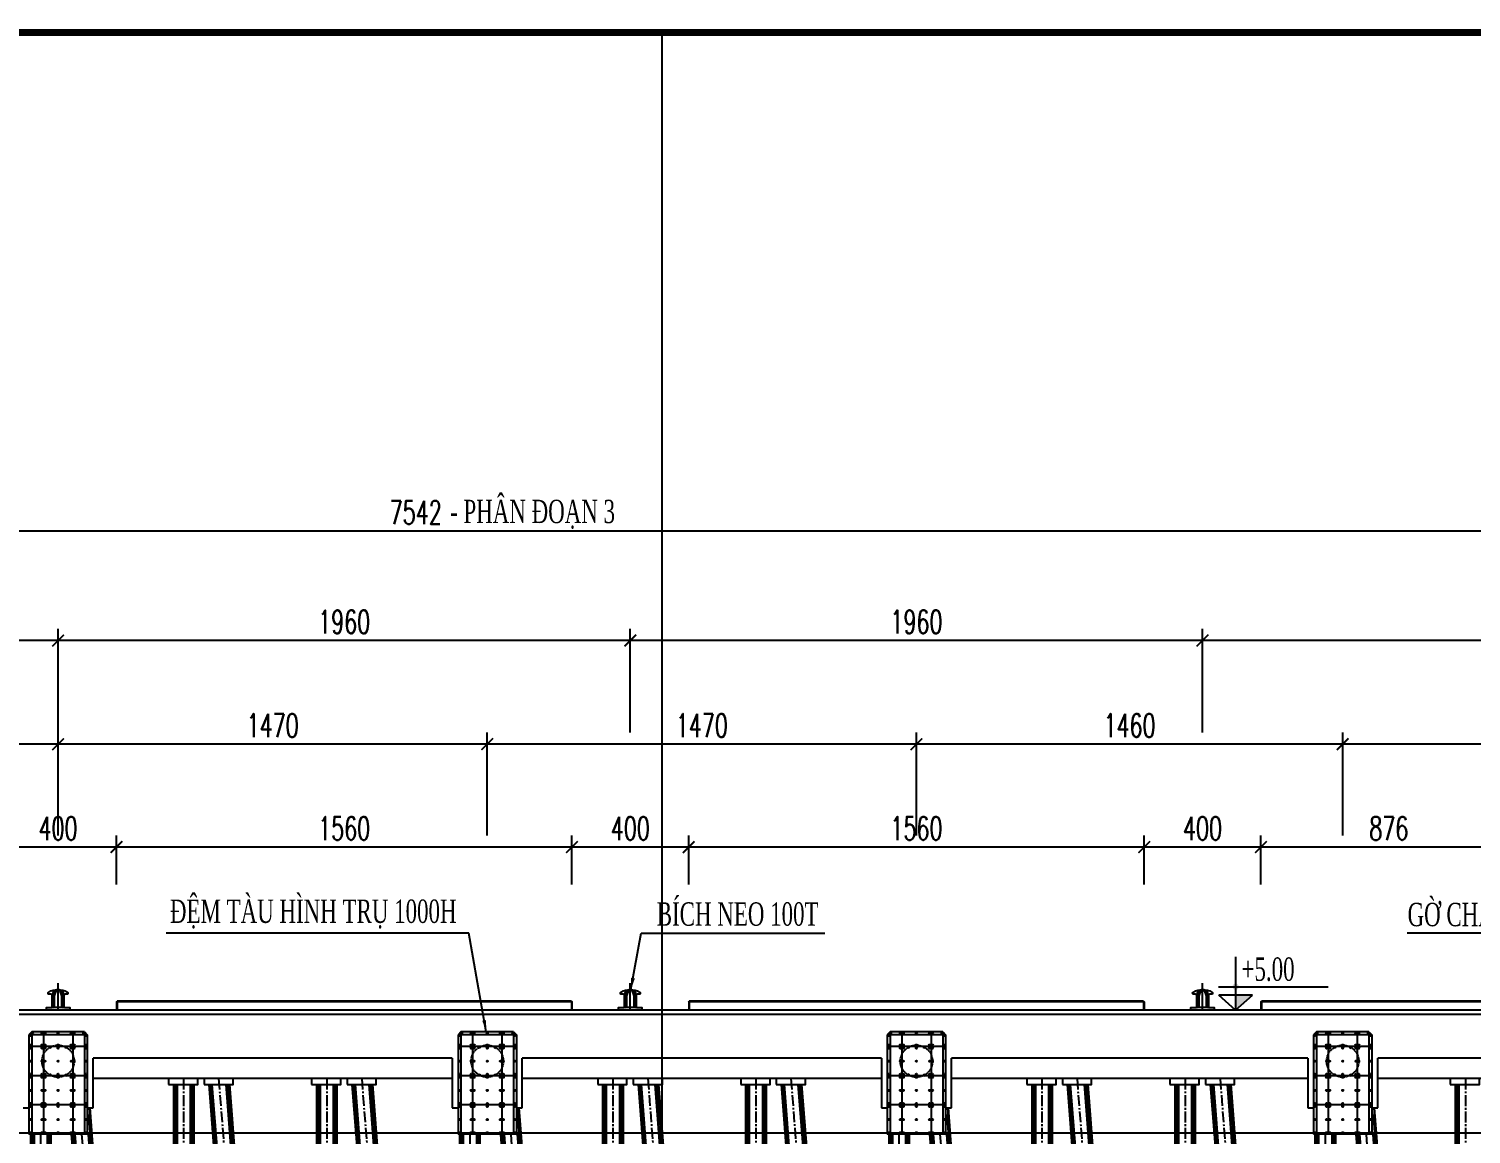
# Model space of a CAD drawing. Extents: x -57534 to 10615, y -13723 to 96319.
# Drawn here: x -30014 to -25074, y 40672 to 44457 of the extents above; entities that cross this region are included whole.
import ezdxf
from ezdxf.enums import TextEntityAlignment as Align

# ---------------------------------------------------------------- set-up
doc = ezdxf.new("R2010")
doc.units = 0
doc.header["$LTSCALE"] = 5
doc.header["$MEASUREMENT"] = 0
for name, pattern in [('CENTER', [2, 1.25, -0.25, 0.25, -0.25]), ('CENTER2', [1.125, 0.75, -0.125, 0.125, -0.125]), ('HIDDEN', [0.375, 0.25, -0.125])]:
    doc.linetypes.add(name, pattern=pattern)
doc.layers.get('0').update_dxf_attribs({"linetype": 'CONTINUOUS'})
doc.layers.get('DEFPOINTS').update_dxf_attribs({"linetype": 'CONTINUOUS'})
for name, color, linetype in [('1', 1, 'CONTINUOUS'), ('BELT', 6, 'CONTINUOUS'), ('BORDER', 2, 'CONTINUOUS'), ('CENTER', 9, 'CENTER2'), ('COBAN', 2, 'CONTINUOUS'), ('DIMENSION', 4, 'CONTINUOUS'), ('GCS', 5, 'CONTINUOUS'), ('HAOCN', 11, 'CONTINUOUS'), ('HATCH', 7, 'CONTINUOUS'), ('HIDDEN', 4, 'HIDDEN'), ('Kich thuoc', 4, 'CONTINUOUS'), ('Net tim', 6, 'CONTINUOUS'), ('PAD', 6, 'CONTINUOUS'), ('PART', 3, 'CONTINUOUS'), ('TEXT', 3, 'CONTINUOUS'), ('TIM', 8, 'CENTER')]:
    doc.layers.add(name, color=color, linetype=linetype)
doc.styles.add('DIM', font='romans.shx', dxfattribs={"width": 0.65})
doc.styles.add('THUONG', font='vntimeh.shx', dxfattribs={"width": 0.65})
doc.dimstyles.new('400.Ph', dxfattribs={"dimscale": 400, "dimtxt": 0.2, "dimasz": 0.1, "dimexe": 0.1, "dimexo": 0.1, "dimgap": 0.06, "dimtad": 1, "dimdec": 0, "dimzin": 0, "dimdsep": 46, "dimtxsty": 'DIM', "dimblk": 'ARCHTICK', "dimcen": 0.15, "dimdle": 0.1, "dimclrd": 256, "dimclre": 7, "dimclrt": 6, "dimadec": 0, "dimazin": 0, "dimtfac": 1, "dimtdec": 0, "dimtix": 1, "dimtmove": 0, "dimatfit": 3, "dimfxl": 1, "dimtolj": 1, "dimtzin": 0, "dimarcsym": 0})

# ---------------------------------------------------------------- blocks, each defined once
blk = doc.blocks.new('Coc Xien')
at = {"layer": 'BORDER'}
for p, q in [((-9.3, -3.4), (-118.1, -1398.4)), ((60.9, -3.4), (-47.9, -1398.4))]:
    blk.add_line(p, q, dxfattribs=at)
at = {"layer": 'CENTER', "ltscale": 10}
blk.add_line((27.4, 16.6), (-276.4, -3876.7), dxfattribs=at)
at = {"layer": 'DIMENSION', "ltscale": 5}
blk.add_lwpolyline([(77.4, -3.4), (-22.6, -3.4), (-22.6, 16.6), (77.4, 16.6)], close=True, dxfattribs=at)
at = {"layer": 'HATCH'}
for p, q in [((-7.3, -3.4), (-116.2, -1398.4)), ((-3.3, -3.4), (-112.1, -1398.4)), ((3.3, -3.4), (-105.6, -1398.4)), ((50.3, -3.4), (-58.5, -1398.4)), ((56.9, -3.4), (-52, -1398.4)), ((60.9, -3.4), (-47.9, -1398.4))]:
    blk.add_line(p, q, dxfattribs=at)
at = {"layer": 'HIDDEN', "ltscale": 10}
for p, q in [((-118.1, -1398.4), (-310.6, -3864)), ((-109.1, -1398.4), (-301.6, -3864.7)), ((-57, -1398.4), (-249.8, -3868.8)), ((-47.9, -1398.4), (-240.8, -3869.5)), ((-310.6, -3864), (-240.8, -3869.5)), ((-276.4, -3876.7), (-240.8, -3869.5))]:
    blk.add_line(p, q, dxfattribs=at)
at = {"layer": 'HIDDEN'}
for q in [(-240.8, -3869.5), (-276.4, -3876.7)]:
    blk.add_line((-310.6, -3864), q, dxfattribs=at)
blk = doc.blocks.new('A$C18BE6784')
at = {"layer": 'BORDER'}
for p, q in [((-10, 3990), (-10, 2595)), ((60, 3990), (60, 2595))]:
    blk.add_line(p, q, dxfattribs=at)
at = {"layer": 'CENTER', "ltscale": 10}
blk.add_line((25, 4010), (25, 10), dxfattribs=at)
at = {"layer": 'DIMENSION', "ltscale": 5}
blk.add_lwpolyline([(-26.6, 3990), (73.4, 3990), (73.4, 4010), (-26.6, 4010)], close=True, dxfattribs=at)
at = {"layer": 'HATCH'}
for p, q in [((-8, 3990), (-8, 2595)), ((-4, 3990), (-4, 2595)), ((2.5, 3990), (2.5, 2595)), ((47.5, 3990), (47.5, 2595)), ((54, 3990), (54, 2595)), ((58, 3990), (58, 2595))]:
    blk.add_line(p, q, dxfattribs=at)
at = {"layer": 'HIDDEN', "ltscale": 10}
for p, q in [((-10, 2595), (-10, 10)), ((-1, 2595), (-1, 10)), ((51, 2595), (51, 10)), ((60, 2595), (60, 10)), ((-10, 10), (60, 10)), ((-10, 10), (25, 0)), ((25, 0), (60, 10))]:
    blk.add_line(p, q, dxfattribs=at)
at = {"layer": 'HIDDEN'}
blk.add_line((-10, 10), (60, 10), dxfattribs=at)
blk = doc.blocks.new('D7002')
at = {"layer": 'BORDER'}
for p, q in [((-35, -190), (-35, -1415)), ((35, -190), (35, -1415))]:
    blk.add_line(p, q, dxfattribs=at)
at = {"layer": 'CENTER', "ltscale": 10}
blk.add_line((0, -190), (0, -4000), dxfattribs=at)
at = {"layer": 'HATCH'}
for p, q in [((-33, -190), (-33, -1415)), ((-29, -190), (-29, -1415)), ((-22.5, -190), (-22.5, -1415)), ((22.5, -190), (22.5, -1415)), ((29, -190), (29, -1415)), ((33, -190), (33, -1415))]:
    blk.add_line(p, q, dxfattribs=at)
at = {"layer": 'HIDDEN', "ltscale": 10}
for p, q in [((-35, -1415), (-35, -4000)), ((-26, -1415), (-26, -4000)), ((26, -1415), (26, -4000)), ((35, -1415), (35, -4000)), ((-35, -4000), (35, -4000)), ((-35, -4000), (0, -4010)), ((0, -4010), (35, -4000))]:
    blk.add_line(p, q, dxfattribs=at)
at = {"layer": 'HIDDEN'}
blk.add_line((-35, -4000), (35, -4000), dxfattribs=at)
blk = doc.blocks.new('D7003')
at = {"layer": 'BORDER'}
for p, q in [((48.2, -100), (150.8, -1415)), ((-15, -190), (80.6, -1415))]:
    blk.add_line(p, q, dxfattribs=at)
at = {"layer": 'CENTER', "ltscale": 10}
blk.add_line((20.1, -190), (308.3, -3882.8), dxfattribs=at)
at = {"layer": 'HATCH'}
for p, q in [((44, -123.2), (144.8, -1415)), ((46.2, -100), (148.9, -1415)), ((-13, -190), (82.6, -1415)), ((-9, -190), (86.6, -1415)), ((-2.4, -190), (93.2, -1415)), ((42.6, -190), (138.2, -1415))]:
    blk.add_line(p, q, dxfattribs=at)
at = {"layer": 'HIDDEN', "ltscale": 10}
for p, q in [((80.6, -1415), (273.4, -3885.5)), ((89.6, -1415), (282.4, -3884.8)), ((141.8, -1415), (334.2, -3880.8)), ((150.8, -1415), (343.2, -3880.1)), ((343.2, -3880.1), (273.4, -3885.5)), ((309.1, -3892.8), (273.4, -3885.5))]:
    blk.add_line(p, q, dxfattribs=at)
at = {"layer": 'HIDDEN'}
for q in [(273.4, -3885.5), (309.1, -3892.8)]:
    blk.add_line((343.2, -3880.1), q, dxfattribs=at)
at = {"layer": 'TEXT', "style": 'THUONG', "width": 0.65}
blk.add_text('6:1', height=80, rotation=273.8902, dxfattribs=at).set_placement((149.2, -694.2), align=Align.MIDDLE)
blk = doc.blocks.new('Md pd3')
at = {"layer": '1', "color": 4, "ltscale": 5}
blk.add_lwpolyline([(3732.2, 33.5), (3832.2, 33.5), (3832.2, 53.5), (3732.2, 53.5)], close=True, dxfattribs=at)
at = {"layer": 'BORDER'}
blk.add_line((3748.8, 33.5), (3748.8, -1411.5), dxfattribs=at)
at = {"layer": 'CENTER', "ltscale": 10}
blk.add_line((3783.8, 53.5), (3783.8, -3946.5), dxfattribs=at)
at = {"layer": 'COBAN'}
for p, q in [((3959.7, 288.5), (-3582.3, 288.5)), ((3959.7, 273.5), (-3582.3, 273.5)), ((313.8, 123.5), (-916.3, 123.5)), ((-916.3, -46.5), (-916.3, 123.5)), ((313.8, 123.5), (313.8, -46.5)), ((1783.7, 123.5), (553.8, 123.5)), ((553.8, -46.5), (553.8, 123.5)), ((1783.7, 123.5), (1783.7, -46.5)), ((3243.8, 123.5), (2023.7, 123.5)), ((2023.7, -46.5), (2023.7, 123.5)), ((3243.8, 123.5), (3243.8, -46.5)), ((3959.7, 123.5), (3483.8, 123.5)), ((3483.8, -46.5), (3483.8, 123.5)), ((313.8, 53.5), (-916.3, 53.5)), ((1783.7, 53.5), (553.8, 53.5)), ((3243.8, 53.5), (2023.7, 53.5)), ((3959.7, 53.5), (3483.8, 53.5)), ((-1156.3, -46.5), (-1136.3, -46.5)), ((-936.3, -46.5), (-916.3, -46.5)), ((313.8, -46.5), (333.8, -46.5)), ((533.8, -46.5), (553.8, -46.5)), ((1783.7, -46.5), (1803.7, -46.5)), ((2003.7, -46.5), (2023.7, -46.5)), ((3243.8, -46.5), (3263.8, -46.5)), ((3463.8, -46.5), (3483.8, -46.5))]:
    blk.add_line(p, q, dxfattribs=at)
at = {"layer": 'GCS', "ltscale": 5}
for p, q in [((-836.2, 316.5), (-834.2, 318.5)), ((-836.2, 316.5), (-836.2, 288.5)), ((721.8, 318.5), (-834.2, 318.5)), ((721.8, 318.5), (723.8, 316.5)), ((723.8, 316.5), (723.8, 288.5)), ((1123.8, 316.5), (1125.8, 318.5)), ((1123.8, 316.5), (1123.8, 288.5)), ((2681.8, 318.5), (1125.8, 318.5)), ((2681.8, 318.5), (2683.8, 316.5)), ((2683.8, 316.5), (2683.8, 288.5))]:
    blk.add_line(p, q, dxfattribs=at)
at = {"layer": 'GCS'}
for p, q in [((3083.8, 316.5), (3085.8, 318.5)), ((3083.8, 316.5), (3083.8, 288.5)), ((3959.7, 318.5), (3085.8, 318.5))]:
    blk.add_line(p, q, dxfattribs=at)
at = {"layer": 'HAOCN', "ltscale": 5}
for p, q in [((721.8, 316.5), (-834.2, 316.5)), ((-834.2, 316.5), (-834.2, 288.5)), ((721.8, 316.5), (721.8, 288.5)), ((2681.8, 316.5), (1125.8, 316.5)), ((1125.8, 316.5), (1125.8, 288.5)), ((2681.8, 316.5), (2681.8, 288.5)), ((3959.7, 316.5), (3085.8, 316.5)), ((3085.8, 316.5), (3085.8, 288.5))]:
    blk.add_line(p, q, dxfattribs=at)
at = {"layer": 'HATCH'}
for p, q in [((3750.7, 33.5), (3750.7, -1411.5)), ((3754.8, 33.5), (3754.8, -1411.5)), ((3761.3, 33.5), (3761.3, -1411.5))]:
    blk.add_line(p, q, dxfattribs=at)
at = {"layer": 'COBAN'}
for name, p in [('D7003', (-976.2, 53.5)), ('D7003', (493.8, 53.5)), ('D7003', (1963.8, 53.5)), ('D7003', (3423.8, 53.5)), ('D7002', (-1096.2, 53.5)), ('D7002', (373.8, 53.5)), ('D7002', (1843.8, 53.5)), ('D7002', (3303.8, 53.5))]:
    blk.add_blockref(name, p, dxfattribs=at)
at = {"layer": 'HIDDEN', "xscale": -1}
for p in [(-1438.9, 36.9), (-458.9, 36.9), (31.1, 36.9), (1011.1, 36.9), (1501.1, 36.9), (2481.1, 36.9), (2971.1, 36.9)]:
    blk.add_blockref('Coc Xien', p, dxfattribs=at)
at = {"layer": 'HIDDEN'}
for p in [(-631.2, -3956.5), (-141.2, -3956.5), (838.8, -3956.5), (1328.8, -3956.5), (2308.8, -3956.5), (2798.8, -3956.5)]:
    blk.add_blockref('A$C18BE6784', p, dxfattribs=at)
blk = doc.blocks.new('A$C69525F90')
at = {"layer": 'HATCH', "color": 7}
for p, q in [((23, 12), (23, 50)), ((28, 12), (28, 50)), ((52, 50), (52, 12)), ((57, 50), (57, 12))]:
    blk.add_line(p, q, dxfattribs=at)
for centre, radius, start, end in [((45, 48.6), 22, 103.0137, 176.2572), ((52.9, 48.7), 24.9, 121.1303, 176.9421), ((35, 48.6), 22, 3.7428, 76.9863), ((27.1, 48.7), 24.9, 3.0579, 58.8697), ((18, 14.4), 5.53, 284.0666, 334.6846), ((21.8, 16.7), 7.74, 277.0881, 322.7962), ((58.2, 16.7), 7.74, 217.2038, 262.9119), ((62, 14.4), 5.53, 205.3154, 255.9334)]:
    blk.add_arc(centre, radius, start, end, dxfattribs=at)
at = {"layer": 'Net tim'}
blk.add_line((63, 9), (17, 9), dxfattribs=at)
blk.add_lwpolyline([(60, 50), (60, 12, 0.414214), (63, 9), (80, 9), (80, 0), (0, 0), (0, 9), (17, 9, 0.414214), (20, 12), (20, 50, 0.414214), (16, 54), (9.9, 54, -0.769128), (7.9, 61.5, -0.265523), (72.1, 61.5, -0.769128), (70.1, 54), (64, 54, 0.414214), (60, 50, 0.414214), (40, 70), (40, 70, 0.414214), (20, 50)], format="xyb", dxfattribs=at)
at = {"layer": 'TIM', "ltscale": 20}
blk.add_line((40, 0), (40, 92), dxfattribs=at)
blk = doc.blocks.new('_ArchTick')
at = {"color": 0, "linetype": 'ByBlock', "const_width": 0.15}
blk.add_lwpolyline([(-0.5, -0.5), (0.5, 0.5)], dxfattribs=at)
blk = doc.blocks.new('*D41')
at = {"layer": 'DEFPOINTS', "color": 0, "ltscale": 5}
for p in [(-25794.1, 41655.1), (-25794.1, 41487.4), (-24918.1, 41487.4)]:
    blk.add_point(p, dxfattribs=at)
at = {"layer": 'DIMENSION', "color": 7, "lineweight": -2, "ltscale": 5}
for p, q in [((-25794.1, 41527.4), (-25794.1, 41695.1)), ((-24918.1, 41527.4), (-24918.1, 41695.1))]:
    blk.add_line(p, q, dxfattribs=at)
at = {"layer": 'DIMENSION', "lineweight": -2, "ltscale": 5}
blk.add_line((-24878.1, 41655.1), (-25834.1, 41655.1), dxfattribs=at)
at = {"layer": 'DIMENSION', "lineweight": -2, "ltscale": 5, "xscale": 40, "yscale": 40, "zscale": 40, "rotation": 180}
blk.add_blockref('_ArchTick', (-25794.1, 41655.1), dxfattribs=at)
at = {"layer": 'DIMENSION', "lineweight": -2, "ltscale": 5, "xscale": 40, "yscale": 40, "zscale": 40}
blk.add_blockref('_ArchTick', (-24918.1, 41655.1), dxfattribs=at)
at = {"layer": 'DIMENSION', "color": 6, "ltscale": 5, "insert": (-25356.1, 41719.1), "char_height": 80, "attachment_point": 5, "style": 'DIM'}
blk.add_mtext('\\A1;876', dxfattribs=at)
blk = doc.blocks.new('*D42')
at = {"layer": 'DEFPOINTS', "color": 0, "ltscale": 5}
for p in [(-26194.1, 41655.1), (-26194.1, 41487.4), (-25794.1, 41487.4)]:
    blk.add_point(p, dxfattribs=at)
at = {"layer": 'DIMENSION', "color": 7, "lineweight": -2, "ltscale": 5}
for p, q in [((-26194.1, 41527.4), (-26194.1, 41695.1)), ((-25794.1, 41527.4), (-25794.1, 41695.1))]:
    blk.add_line(p, q, dxfattribs=at)
at = {"layer": 'DIMENSION', "lineweight": -2, "ltscale": 5}
blk.add_line((-25754.1, 41655.1), (-26234.1, 41655.1), dxfattribs=at)
at = {"layer": 'DIMENSION', "lineweight": -2, "ltscale": 5, "xscale": 40, "yscale": 40, "zscale": 40, "rotation": 180}
blk.add_blockref('_ArchTick', (-26194.1, 41655.1), dxfattribs=at)
at = {"layer": 'DIMENSION', "lineweight": -2, "ltscale": 5, "xscale": 40, "yscale": 40, "zscale": 40}
blk.add_blockref('_ArchTick', (-25794.1, 41655.1), dxfattribs=at)
at = {"layer": 'DIMENSION', "color": 6, "ltscale": 5, "insert": (-25994.1, 41719.1), "char_height": 80, "attachment_point": 5, "style": 'DIM'}
blk.add_mtext('\\A1;400', dxfattribs=at)
blk = doc.blocks.new('*D43')
at = {"layer": 'DEFPOINTS', "color": 0, "ltscale": 5}
for p in [(-27754.1, 41655.1), (-27754.1, 41487.4), (-26194.1, 41487.4)]:
    blk.add_point(p, dxfattribs=at)
at = {"layer": 'DIMENSION', "color": 7, "lineweight": -2, "ltscale": 5}
for p, q in [((-27754.1, 41527.4), (-27754.1, 41695.1)), ((-26194.1, 41527.4), (-26194.1, 41695.1))]:
    blk.add_line(p, q, dxfattribs=at)
at = {"layer": 'DIMENSION', "lineweight": -2, "ltscale": 5}
blk.add_line((-26154.1, 41655.1), (-27794.1, 41655.1), dxfattribs=at)
at = {"layer": 'DIMENSION', "lineweight": -2, "ltscale": 5, "xscale": 40, "yscale": 40, "zscale": 40, "rotation": 180}
blk.add_blockref('_ArchTick', (-27754.1, 41655.1), dxfattribs=at)
at = {"layer": 'DIMENSION', "lineweight": -2, "ltscale": 5, "xscale": 40, "yscale": 40, "zscale": 40}
blk.add_blockref('_ArchTick', (-26194.1, 41655.1), dxfattribs=at)
at = {"layer": 'DIMENSION', "color": 6, "ltscale": 5, "insert": (-26974.1, 41719.1), "char_height": 80, "attachment_point": 5, "style": 'DIM'}
blk.add_mtext('\\A1;1560', dxfattribs=at)
blk = doc.blocks.new('*D44')
at = {"layer": 'DEFPOINTS', "color": 0, "ltscale": 5}
for p in [(-28154.1, 41655.1), (-28154.1, 41487.4), (-27754.1, 41487.4)]:
    blk.add_point(p, dxfattribs=at)
at = {"layer": 'DIMENSION', "color": 7, "lineweight": -2, "ltscale": 5}
for p, q in [((-28154.1, 41527.4), (-28154.1, 41695.1)), ((-27754.1, 41527.4), (-27754.1, 41695.1))]:
    blk.add_line(p, q, dxfattribs=at)
at = {"layer": 'DIMENSION', "lineweight": -2, "ltscale": 5}
blk.add_line((-27714.1, 41655.1), (-28194.1, 41655.1), dxfattribs=at)
at = {"layer": 'DIMENSION', "lineweight": -2, "ltscale": 5, "xscale": 40, "yscale": 40, "zscale": 40, "rotation": 180}
blk.add_blockref('_ArchTick', (-28154.1, 41655.1), dxfattribs=at)
at = {"layer": 'DIMENSION', "lineweight": -2, "ltscale": 5, "xscale": 40, "yscale": 40, "zscale": 40}
blk.add_blockref('_ArchTick', (-27754.1, 41655.1), dxfattribs=at)
at = {"layer": 'DIMENSION', "color": 6, "ltscale": 5, "insert": (-27954.1, 41719.1), "char_height": 80, "attachment_point": 5, "style": 'DIM'}
blk.add_mtext('\\A1;400', dxfattribs=at)
blk = doc.blocks.new('*D45')
at = {"layer": 'DEFPOINTS', "color": 0, "ltscale": 5}
for p in [(-29714.1, 41655.1), (-29714.1, 41487.4), (-28154.1, 41487.4)]:
    blk.add_point(p, dxfattribs=at)
at = {"layer": 'DIMENSION', "color": 7, "lineweight": -2, "ltscale": 5}
for p, q in [((-29714.1, 41527.4), (-29714.1, 41695.1)), ((-28154.1, 41527.4), (-28154.1, 41695.1))]:
    blk.add_line(p, q, dxfattribs=at)
at = {"layer": 'DIMENSION', "lineweight": -2, "ltscale": 5}
blk.add_line((-28114.1, 41655.1), (-29754.1, 41655.1), dxfattribs=at)
at = {"layer": 'DIMENSION', "lineweight": -2, "ltscale": 5, "xscale": 40, "yscale": 40, "zscale": 40, "rotation": 180}
blk.add_blockref('_ArchTick', (-29714.1, 41655.1), dxfattribs=at)
at = {"layer": 'DIMENSION', "lineweight": -2, "ltscale": 5, "xscale": 40, "yscale": 40, "zscale": 40}
blk.add_blockref('_ArchTick', (-28154.1, 41655.1), dxfattribs=at)
at = {"layer": 'DIMENSION', "color": 6, "ltscale": 5, "insert": (-28934.1, 41719.1), "char_height": 80, "attachment_point": 5, "style": 'DIM'}
blk.add_mtext('\\A1;1560', dxfattribs=at)
blk = doc.blocks.new('*D46')
at = {"layer": 'DEFPOINTS', "color": 0, "ltscale": 5}
for p in [(-30114.1, 41655.1), (-30114.1, 41487.4), (-29714.1, 41487.4)]:
    blk.add_point(p, dxfattribs=at)
at = {"layer": 'DIMENSION', "color": 7, "lineweight": -2, "ltscale": 5}
for p, q in [((-30114.1, 41527.4), (-30114.1, 41695.1)), ((-29714.1, 41527.4), (-29714.1, 41695.1))]:
    blk.add_line(p, q, dxfattribs=at)
at = {"layer": 'DIMENSION', "lineweight": -2, "ltscale": 5}
blk.add_line((-29674.1, 41655.1), (-30154.1, 41655.1), dxfattribs=at)
at = {"layer": 'DIMENSION', "lineweight": -2, "ltscale": 5, "xscale": 40, "yscale": 40, "zscale": 40, "rotation": 180}
blk.add_blockref('_ArchTick', (-30114.1, 41655.1), dxfattribs=at)
at = {"layer": 'DIMENSION', "lineweight": -2, "ltscale": 5, "xscale": 40, "yscale": 40, "zscale": 40}
blk.add_blockref('_ArchTick', (-29714.1, 41655.1), dxfattribs=at)
at = {"layer": 'DIMENSION', "color": 6, "ltscale": 5, "insert": (-29914.1, 41719.1), "char_height": 80, "attachment_point": 5, "style": 'DIM'}
blk.add_mtext('\\A1;400', dxfattribs=at)
blk = doc.blocks.new('*D60')
at = {"layer": 'DEFPOINTS', "color": 0, "ltscale": 5}
for p in [(-25514.1, 42007.6), (-25514.1, 41655.1), (-24320.1, 41655.1)]:
    blk.add_point(p, dxfattribs=at)
at = {"layer": 'DIMENSION', "color": 7, "lineweight": -2, "ltscale": 5}
for p, q in [((-25514.1, 41695.1), (-25514.1, 42047.6)), ((-24320.1, 41695.1), (-24320.1, 42047.6))]:
    blk.add_line(p, q, dxfattribs=at)
at = {"layer": 'DIMENSION', "lineweight": -2, "ltscale": 5}
blk.add_line((-24280.1, 42007.6), (-25554.1, 42007.6), dxfattribs=at)
at = {"layer": 'DIMENSION', "lineweight": -2, "ltscale": 5, "xscale": 40, "yscale": 40, "zscale": 40, "rotation": 180}
blk.add_blockref('_ArchTick', (-25514.1, 42007.6), dxfattribs=at)
at = {"layer": 'DIMENSION', "lineweight": -2, "ltscale": 5, "xscale": 40, "yscale": 40, "zscale": 40}
blk.add_blockref('_ArchTick', (-24320.1, 42007.6), dxfattribs=at)
at = {"layer": 'DIMENSION', "color": 6, "ltscale": 5, "insert": (-24917.1, 42071.6), "char_height": 80, "attachment_point": 5, "style": 'DIM'}
blk.add_mtext('\\A1;1194', dxfattribs=at)
blk = doc.blocks.new('*D61')
at = {"layer": 'DEFPOINTS', "color": 0, "ltscale": 5}
for p in [(-26974.1, 42007.6), (-26974.1, 41655.1), (-25514.1, 41655.1)]:
    blk.add_point(p, dxfattribs=at)
at = {"layer": 'DIMENSION', "color": 7, "lineweight": -2, "ltscale": 5}
for p, q in [((-26974.1, 41695.1), (-26974.1, 42047.6)), ((-25514.1, 41695.1), (-25514.1, 42047.6))]:
    blk.add_line(p, q, dxfattribs=at)
at = {"layer": 'DIMENSION', "lineweight": -2, "ltscale": 5}
blk.add_line((-25474.1, 42007.6), (-27014.1, 42007.6), dxfattribs=at)
at = {"layer": 'DIMENSION', "lineweight": -2, "ltscale": 5, "xscale": 40, "yscale": 40, "zscale": 40, "rotation": 180}
blk.add_blockref('_ArchTick', (-26974.1, 42007.6), dxfattribs=at)
at = {"layer": 'DIMENSION', "lineweight": -2, "ltscale": 5, "xscale": 40, "yscale": 40, "zscale": 40}
blk.add_blockref('_ArchTick', (-25514.1, 42007.6), dxfattribs=at)
at = {"layer": 'DIMENSION', "color": 6, "ltscale": 5, "insert": (-26244.1, 42071.6), "char_height": 80, "attachment_point": 5, "style": 'DIM'}
blk.add_mtext('\\A1;1460', dxfattribs=at)
blk = doc.blocks.new('*D62')
at = {"layer": 'DEFPOINTS', "color": 0, "ltscale": 5}
for p in [(-28444.1, 42007.6), (-28444.1, 41655.1), (-26974.1, 41655.1)]:
    blk.add_point(p, dxfattribs=at)
at = {"layer": 'DIMENSION', "color": 7, "lineweight": -2, "ltscale": 5}
for p, q in [((-28444.1, 41695.1), (-28444.1, 42047.6)), ((-26974.1, 41695.1), (-26974.1, 42047.6))]:
    blk.add_line(p, q, dxfattribs=at)
at = {"layer": 'DIMENSION', "lineweight": -2, "ltscale": 5}
blk.add_line((-26934.1, 42007.6), (-28484.1, 42007.6), dxfattribs=at)
at = {"layer": 'DIMENSION', "lineweight": -2, "ltscale": 5, "xscale": 40, "yscale": 40, "zscale": 40, "rotation": 180}
blk.add_blockref('_ArchTick', (-28444.1, 42007.6), dxfattribs=at)
at = {"layer": 'DIMENSION', "lineweight": -2, "ltscale": 5, "xscale": 40, "yscale": 40, "zscale": 40}
blk.add_blockref('_ArchTick', (-26974.1, 42007.6), dxfattribs=at)
at = {"layer": 'DIMENSION', "color": 6, "ltscale": 5, "insert": (-27709.1, 42071.6), "char_height": 80, "attachment_point": 5, "style": 'DIM'}
blk.add_mtext('\\A1;1470', dxfattribs=at)
blk = doc.blocks.new('*D63')
at = {"layer": 'DEFPOINTS', "color": 0, "ltscale": 5}
for p in [(-29914.1, 42007.6), (-29914.1, 41655.1), (-28444.1, 41655.1)]:
    blk.add_point(p, dxfattribs=at)
at = {"layer": 'DIMENSION', "color": 7, "lineweight": -2, "ltscale": 5}
for p, q in [((-29914.1, 41695.1), (-29914.1, 42047.6)), ((-28444.1, 41695.1), (-28444.1, 42047.6))]:
    blk.add_line(p, q, dxfattribs=at)
at = {"layer": 'DIMENSION', "lineweight": -2, "ltscale": 5}
blk.add_line((-28404.1, 42007.6), (-29954.1, 42007.6), dxfattribs=at)
at = {"layer": 'DIMENSION', "lineweight": -2, "ltscale": 5, "xscale": 40, "yscale": 40, "zscale": 40, "rotation": 180}
blk.add_blockref('_ArchTick', (-29914.1, 42007.6), dxfattribs=at)
at = {"layer": 'DIMENSION', "lineweight": -2, "ltscale": 5, "xscale": 40, "yscale": 40, "zscale": 40}
blk.add_blockref('_ArchTick', (-28444.1, 42007.6), dxfattribs=at)
at = {"layer": 'DIMENSION', "color": 6, "ltscale": 5, "insert": (-29179.1, 42071.6), "char_height": 80, "attachment_point": 5, "style": 'DIM'}
blk.add_mtext('\\A1;1470', dxfattribs=at)
blk = doc.blocks.new('*D64')
at = {"layer": 'DEFPOINTS', "color": 0, "ltscale": 5}
for p in [(-31384.1, 42007.6), (-31384.1, 41655.1), (-29914.1, 41655.1)]:
    blk.add_point(p, dxfattribs=at)
at = {"layer": 'DIMENSION', "color": 7, "lineweight": -2, "ltscale": 5}
for p, q in [((-31384.1, 41695.1), (-31384.1, 42047.6)), ((-29914.1, 41695.1), (-29914.1, 42047.6))]:
    blk.add_line(p, q, dxfattribs=at)
at = {"layer": 'DIMENSION', "lineweight": -2, "ltscale": 5}
blk.add_line((-29874.1, 42007.6), (-31424.1, 42007.6), dxfattribs=at)
at = {"layer": 'DIMENSION', "lineweight": -2, "ltscale": 5, "xscale": 40, "yscale": 40, "zscale": 40, "rotation": 180}
blk.add_blockref('_ArchTick', (-31384.1, 42007.6), dxfattribs=at)
at = {"layer": 'DIMENSION', "lineweight": -2, "ltscale": 5, "xscale": 40, "yscale": 40, "zscale": 40}
blk.add_blockref('_ArchTick', (-29914.1, 42007.6), dxfattribs=at)
at = {"layer": 'DIMENSION', "color": 6, "ltscale": 5, "insert": (-30649.1, 42071.6), "char_height": 80, "attachment_point": 5, "style": 'DIM'}
blk.add_mtext('\\A1;1470', dxfattribs=at)
blk = doc.blocks.new('*D75')
at = {"layer": 'DEFPOINTS', "color": 0, "ltscale": 5}
for p in [(-25994.1, 42362.5), (-25994.1, 42007.6), (-23350.1, 42007.6)]:
    blk.add_point(p, dxfattribs=at)
at = {"layer": 'DIMENSION', "color": 7, "lineweight": -2, "ltscale": 5}
for p, q in [((-25994.1, 42047.6), (-25994.1, 42402.5)), ((-23350.1, 42047.6), (-23350.1, 42402.5))]:
    blk.add_line(p, q, dxfattribs=at)
at = {"layer": 'DIMENSION', "lineweight": -2, "ltscale": 5}
blk.add_line((-23310.1, 42362.5), (-26034.1, 42362.5), dxfattribs=at)
at = {"layer": 'DIMENSION', "lineweight": -2, "ltscale": 5, "xscale": 40, "yscale": 40, "zscale": 40, "rotation": 180}
blk.add_blockref('_ArchTick', (-25994.1, 42362.5), dxfattribs=at)
at = {"layer": 'DIMENSION', "lineweight": -2, "ltscale": 5, "xscale": 40, "yscale": 40, "zscale": 40}
blk.add_blockref('_ArchTick', (-23350.1, 42362.5), dxfattribs=at)
at = {"layer": 'DIMENSION', "color": 6, "ltscale": 5, "insert": (-24672.1, 42426.5), "char_height": 80, "attachment_point": 5, "style": 'DIM'}
blk.add_mtext('\\A1;2644', dxfattribs=at)
blk = doc.blocks.new('*D76')
at = {"layer": 'DEFPOINTS', "color": 0, "ltscale": 5}
for p in [(-27954.1, 42362.5), (-27954.1, 42007.6), (-25994.1, 42007.6)]:
    blk.add_point(p, dxfattribs=at)
at = {"layer": 'DIMENSION', "color": 7, "lineweight": -2, "ltscale": 5}
for p, q in [((-27954.1, 42047.6), (-27954.1, 42402.5)), ((-25994.1, 42047.6), (-25994.1, 42402.5))]:
    blk.add_line(p, q, dxfattribs=at)
at = {"layer": 'DIMENSION', "lineweight": -2, "ltscale": 5}
blk.add_line((-25954.1, 42362.5), (-27994.1, 42362.5), dxfattribs=at)
at = {"layer": 'DIMENSION', "lineweight": -2, "ltscale": 5, "xscale": 40, "yscale": 40, "zscale": 40, "rotation": 180}
blk.add_blockref('_ArchTick', (-27954.1, 42362.5), dxfattribs=at)
at = {"layer": 'DIMENSION', "lineweight": -2, "ltscale": 5, "xscale": 40, "yscale": 40, "zscale": 40}
blk.add_blockref('_ArchTick', (-25994.1, 42362.5), dxfattribs=at)
at = {"layer": 'DIMENSION', "color": 6, "ltscale": 5, "insert": (-26974.1, 42426.5), "char_height": 80, "attachment_point": 5, "style": 'DIM'}
blk.add_mtext('\\A1;1960', dxfattribs=at)
blk = doc.blocks.new('*D77')
at = {"layer": 'DEFPOINTS', "color": 0, "ltscale": 5}
for p in [(-29914.1, 42362.5), (-27954.1, 42007.6), (-29914.1, 41655.1)]:
    blk.add_point(p, dxfattribs=at)
at = {"layer": 'DIMENSION', "color": 7, "lineweight": -2, "ltscale": 5}
for p, q in [((-29914.1, 41695.1), (-29914.1, 42402.5)), ((-27954.1, 42047.6), (-27954.1, 42402.5))]:
    blk.add_line(p, q, dxfattribs=at)
at = {"layer": 'DIMENSION', "lineweight": -2, "ltscale": 5}
blk.add_line((-27914.1, 42362.5), (-29954.1, 42362.5), dxfattribs=at)
at = {"layer": 'DIMENSION', "lineweight": -2, "ltscale": 5, "xscale": 40, "yscale": 40, "zscale": 40, "rotation": 180}
blk.add_blockref('_ArchTick', (-29914.1, 42362.5), dxfattribs=at)
at = {"layer": 'DIMENSION', "lineweight": -2, "ltscale": 5, "xscale": 40, "yscale": 40, "zscale": 40}
blk.add_blockref('_ArchTick', (-27954.1, 42362.5), dxfattribs=at)
at = {"layer": 'DIMENSION', "color": 6, "ltscale": 5, "insert": (-28934.1, 42426.5), "char_height": 80, "attachment_point": 5, "style": 'DIM'}
blk.add_mtext('\\A1;1960', dxfattribs=at)
blk = doc.blocks.new('*D78')
at = {"layer": 'DEFPOINTS', "color": 0, "ltscale": 5}
for p in [(-32344.1, 42362.5), (-32344.1, 41655.1), (-29914.1, 41655.1)]:
    blk.add_point(p, dxfattribs=at)
at = {"layer": 'DIMENSION', "color": 7, "lineweight": -2, "ltscale": 5}
for p, q in [((-32344.1, 41695.1), (-32344.1, 42402.5)), ((-29914.1, 41695.1), (-29914.1, 42402.5))]:
    blk.add_line(p, q, dxfattribs=at)
at = {"layer": 'DIMENSION', "lineweight": -2, "ltscale": 5}
blk.add_line((-29874.1, 42362.5), (-32384.1, 42362.5), dxfattribs=at)
at = {"layer": 'DIMENSION', "lineweight": -2, "ltscale": 5, "xscale": 40, "yscale": 40, "zscale": 40, "rotation": 180}
blk.add_blockref('_ArchTick', (-32344.1, 42362.5), dxfattribs=at)
at = {"layer": 'DIMENSION', "lineweight": -2, "ltscale": 5, "xscale": 40, "yscale": 40, "zscale": 40}
blk.add_blockref('_ArchTick', (-29914.1, 42362.5), dxfattribs=at)
at = {"layer": 'DIMENSION', "color": 6, "ltscale": 5, "insert": (-31129.1, 42426.5), "char_height": 80, "attachment_point": 5, "style": 'DIM'}
blk.add_mtext('\\A1;2430', dxfattribs=at)
blk = doc.blocks.new('*D84')
at = {"layer": 'DEFPOINTS', "color": 0, "ltscale": 5}
for p in [(-32460.1, 42737.4), (-32460.1, 41655.1), (-24918.1, 41655.1)]:
    blk.add_point(p, dxfattribs=at)
at = {"layer": 'DIMENSION', "lineweight": -2, "ltscale": 5}
blk.add_line((-24878.1, 42737.4), (-32500.1, 42737.4), dxfattribs=at)
at = {"layer": 'DIMENSION', "color": 7, "lineweight": -2, "ltscale": 5}
for p, q in [((-32460.1, 41695.1), (-32460.1, 42777.4)), ((-24918.1, 41695.1), (-24918.1, 42777.4))]:
    blk.add_line(p, q, dxfattribs=at)
at = {"layer": 'DIMENSION', "lineweight": -2, "ltscale": 5, "xscale": 40, "yscale": 40, "zscale": 40, "rotation": 180}
blk.add_blockref('_ArchTick', (-32460.1, 42737.4), dxfattribs=at)
at = {"layer": 'DIMENSION', "lineweight": -2, "ltscale": 5, "xscale": 40, "yscale": 40, "zscale": 40}
blk.add_blockref('_ArchTick', (-24918.1, 42737.4), dxfattribs=at)
at = {"layer": 'DIMENSION', "color": 6, "ltscale": 5, "insert": (-28689.1, 42801.4), "char_height": 80, "attachment_point": 5, "style": 'DIM'}
blk.add_mtext('\\A1;7542', dxfattribs=at)
blk = doc.blocks.new('CT')
at = {"layer": 'Kich thuoc'}
h = blk.add_hatch(color=256, dxfattribs=at)
h.paths.add_polyline_path([(1108730, 94213.5), (1108802.7, 94213.5), (1108730, 94149.8)])
edge = h.paths.add_edge_path()
edge.add_line((1108730, 94249.8), (1108743.6, 94249.8))
edge.add_ellipse((1108730, 94249.8), major_axis=(0, 13.6), ratio=1, start_angle=180.0639, end_angle=270.0639, ccw=False)
edge.add_line((1108730, 94236.2), (1108730, 94249.8))
edge = h.paths.add_edge_path()
edge.add_ellipse((1108730, 94249.8), major_axis=(-0.1, 13.6), ratio=1, start_angle=269.73725, end_angle=359.73725, ccw=False)
edge.add_line((1108743.6, 94249.8), (1108730, 94249.8))
edge.add_line((1108730, 94249.8), (1108730, 94263.5))
edge = h.paths.add_edge_path()
edge.add_line((1108730, 94263.5), (1108730, 94249.8))
edge.add_line((1108730, 94249.8), (1108716.4, 94249.8))
edge.add_ellipse((1108730, 94249.8), major_axis=(0.1, 13.6), ratio=1, start_angle=0.21086, end_angle=90.21086, ccw=False)
edge = h.paths.add_edge_path()
edge.add_line((1108716.4, 94249.8), (1108730, 94249.8))
edge.add_line((1108730, 94249.8), (1108730, 94236.2))
edge.add_ellipse((1108730, 94249.8), major_axis=(-0.1, 13.6), ratio=1, start_angle=89.74058, end_angle=179.74058, ccw=False)
for p, q in [((1108730, 94377), (1108730, 94149.8)), ((1108656.7, 94249.8), (1109126.2, 94249.8)), ((1108730, 94149.8), (1108657.3, 94213.5)), ((1108802.7, 94213.5), (1108657.3, 94213.5)), ((1108730, 94149.8), (1108802.7, 94213.5))]:
    blk.add_line(p, q, dxfattribs=at)
blk = doc.blocks.new('cd')
at = {"layer": 'DIMENSION', "xscale": 0.8000000000029103, "yscale": 0.8000000000029103, "zscale": 0.8}
blk.add_blockref('CT', (-886984, -75399.9), dxfattribs=at)
at = {"layer": 'DIMENSION', "ltscale": 5, "style": 'THUONG', "width": 0.65}
blk.add_attdef('QQQ', (20.1, 20.1), '', height=80, dxfattribs=at)
blk = doc.blocks.new('demtaucss')
at = {"color": 3}
blk.add_line((-6507.7, 40421.3), (-6505.9, 40421.3), dxfattribs=at)
at = {"layer": 'CENTER', "color": 3, "linetype": 'CENTER2'}
for p, q in [((-6476.1, 40609.6), (-6481.1, 40618.3)), ((-6426.1, 40609.6), (-6421.1, 40618.3)), ((-6501.1, 40566.3), (-6511.1, 40566.3)), ((-6401.1, 40566.3), (-6391.1, 40566.3)), ((-6476.1, 40523), (-6481.1, 40514.4)), ((-6426.1, 40523), (-6421.1, 40514.4))]:
    blk.add_line(p, q, dxfattribs=at)
at = {"layer": 'HATCH', "linetype": 'HIDDEN', "ltscale": 2}
blk.add_circle((-6451.1, 40566.3), 55, dxfattribs=at)
at = {"layer": 'PAD'}
for p, q in [((-6541.1, 40666.3), (-6551.1, 40656.3)), ((-6541.1, 40656.3), (-6546.1, 40661.3)), ((-6546.1, 40657.6), (-6546.1, 40651.1)), ((-6542.3, 40661.3), (-6535.8, 40661.3)), ((-6361.1, 40666.3), (-6541.1, 40666.3)), ((-6539.1, 40664.6), (-6539.1, 40658.1)), ((-6509.3, 40661.3), (-6502.8, 40661.3)), ((-6506.1, 40664.6), (-6506.1, 40658.1)), ((-6501.1, 40666.3), (-6501.1, 40316.3)), ((-6499.3, 40661.3), (-6492.8, 40661.3)), ((-6496.1, 40664.6), (-6496.1, 40658.1)), ((-6454.3, 40661.3), (-6447.8, 40661.3)), ((-6451.1, 40664.6), (-6451.1, 40658.1)), ((-6409.3, 40661.3), (-6402.8, 40661.3)), ((-6406.1, 40664.6), (-6406.1, 40658.1)), ((-6401.1, 40666.3), (-6401.1, 40316.3)), ((-6401.1, 40666.3), (-6401.1, 40316.3)), ((-6399.3, 40661.3), (-6392.8, 40661.3)), ((-6396.1, 40664.6), (-6396.1, 40658.1)), ((-6359.8, 40661.3), (-6366.3, 40661.3)), ((-6363.1, 40664.6), (-6363.1, 40658.1)), ((-6361.1, 40666.3), (-6351.1, 40656.3)), ((-6361.1, 40656.3), (-6356.1, 40661.3)), ((-6356.1, 40657.6), (-6356.1, 40651.1)), ((-6551.1, 40656.3), (-6551.1, 40316.3)), ((-6351.1, 40616.3), (-6551.1, 40616.3)), ((-6549.3, 40654.3), (-6542.8, 40654.3)), ((-6549.3, 40621.3), (-6542.8, 40621.3)), ((-6549.3, 40611.3), (-6542.8, 40611.3)), ((-6546.1, 40624.6), (-6546.1, 40618.1)), ((-6546.1, 40614.6), (-6546.1, 40608.1)), ((-6541.1, 40656.3), (-6541.1, 40316.3)), ((-6361.1, 40656.3), (-6541.1, 40656.3)), ((-6509.3, 40621.3), (-6502.8, 40621.3)), ((-6509.3, 40611.3), (-6502.8, 40611.3)), ((-6506.1, 40624.6), (-6506.1, 40618.1)), ((-6506.1, 40614.6), (-6506.1, 40608.1)), ((-6499.3, 40621.3), (-6492.8, 40621.3)), ((-6499.3, 40611.3), (-6492.8, 40611.3)), ((-6496.1, 40624.6), (-6496.1, 40618.1)), ((-6496.1, 40614.6), (-6496.1, 40608.1)), ((-6454.3, 40621.3), (-6447.8, 40621.3)), ((-6454.3, 40611.3), (-6447.8, 40611.3)), ((-6451.1, 40624.6), (-6451.1, 40618.1)), ((-6451.1, 40614.6), (-6451.1, 40608.1)), ((-6409.3, 40621.3), (-6402.8, 40621.3)), ((-6409.3, 40611.3), (-6402.8, 40611.3)), ((-6406.1, 40624.6), (-6406.1, 40618.1)), ((-6406.1, 40614.6), (-6406.1, 40608.1)), ((-6399.3, 40621.3), (-6392.8, 40621.3)), ((-6399.3, 40611.3), (-6392.8, 40611.3)), ((-6396.1, 40624.6), (-6396.1, 40618.1)), ((-6396.1, 40614.6), (-6396.1, 40608.1)), ((-6361.1, 40656.3), (-6361.1, 40316.3)), ((-6352.8, 40654.3), (-6359.3, 40654.3)), ((-6359.3, 40621.3), (-6352.8, 40621.3)), ((-6359.3, 40611.3), (-6352.8, 40611.3)), ((-6356.1, 40624.6), (-6356.1, 40618.1)), ((-6356.1, 40614.6), (-6356.1, 40608.1)), ((-6351.1, 40656.3), (-6351.1, 40316.3)), ((-6549.3, 40566.3), (-6542.8, 40566.3)), ((-6546.1, 40569.6), (-6546.1, 40563.1)), ((-6509.3, 40566.3), (-6502.8, 40566.3)), ((-6506.1, 40569.6), (-6506.1, 40563.1)), ((-6499.3, 40566.3), (-6492.8, 40566.3)), ((-6496.1, 40569.6), (-6496.1, 40563.1)), ((-6454.3, 40566.3), (-6447.8, 40566.3)), ((-6451.1, 40569.6), (-6451.1, 40563.1)), ((-6409.3, 40566.3), (-6402.8, 40566.3)), ((-6406.1, 40569.6), (-6406.1, 40563.1)), ((-6399.3, 40566.3), (-6392.8, 40566.3)), ((-6396.1, 40569.6), (-6396.1, 40563.1)), ((-6359.3, 40566.3), (-6352.8, 40566.3)), ((-6356.1, 40569.6), (-6356.1, 40563.1)), ((-6351.1, 40516.3), (-6551.1, 40516.3)), ((-6549.3, 40521.3), (-6542.8, 40521.3)), ((-6549.3, 40511.3), (-6542.8, 40511.3)), ((-6546.1, 40524.6), (-6546.1, 40518.1)), ((-6546.1, 40514.6), (-6546.1, 40508.1)), ((-6509.3, 40521.3), (-6502.8, 40521.3)), ((-6509.3, 40511.3), (-6502.8, 40511.3)), ((-6506.1, 40524.6), (-6506.1, 40518.1)), ((-6506.1, 40514.6), (-6506.1, 40508.1)), ((-6499.3, 40521.3), (-6492.8, 40521.3)), ((-6499.3, 40511.3), (-6492.8, 40511.3)), ((-6496.1, 40524.6), (-6496.1, 40518.1)), ((-6496.1, 40514.6), (-6496.1, 40508.1)), ((-6454.3, 40521.3), (-6447.8, 40521.3)), ((-6454.3, 40511.3), (-6447.8, 40511.3)), ((-6451.1, 40524.6), (-6451.1, 40518.1)), ((-6451.1, 40514.6), (-6451.1, 40508.1)), ((-6409.3, 40521.3), (-6402.8, 40521.3)), ((-6409.3, 40511.3), (-6402.8, 40511.3)), ((-6406.1, 40524.6), (-6406.1, 40518.1)), ((-6406.1, 40514.6), (-6406.1, 40508.1)), ((-6399.3, 40521.3), (-6392.8, 40521.3)), ((-6399.3, 40511.3), (-6392.8, 40511.3)), ((-6396.1, 40524.6), (-6396.1, 40518.1)), ((-6396.1, 40514.6), (-6396.1, 40508.1)), ((-6359.3, 40521.3), (-6352.8, 40521.3)), ((-6359.3, 40511.3), (-6352.8, 40511.3)), ((-6356.1, 40524.6), (-6356.1, 40518.1)), ((-6356.1, 40514.6), (-6356.1, 40508.1)), ((-6549.3, 40466.3), (-6542.8, 40466.3)), ((-6546.1, 40469.6), (-6546.1, 40463.1)), ((-6509.3, 40466.3), (-6502.8, 40466.3)), ((-6506.1, 40469.6), (-6506.1, 40463.1)), ((-6499.3, 40466.3), (-6492.8, 40466.3)), ((-6496.1, 40469.6), (-6496.1, 40463.1)), ((-6454.3, 40466.3), (-6447.8, 40466.3)), ((-6451.1, 40469.6), (-6451.1, 40463.1)), ((-6409.3, 40466.3), (-6402.8, 40466.3)), ((-6406.1, 40469.6), (-6406.1, 40463.1)), ((-6399.3, 40466.3), (-6392.8, 40466.3)), ((-6396.1, 40469.6), (-6396.1, 40463.1)), ((-6359.3, 40466.3), (-6352.8, 40466.3)), ((-6356.1, 40469.6), (-6356.1, 40463.1)), ((-6351.1, 40416.3), (-6551.1, 40416.3)), ((-6549.3, 40421.3), (-6542.8, 40421.3)), ((-6549.3, 40411.3), (-6542.8, 40411.3)), ((-6546.1, 40424.6), (-6546.1, 40418.1)), ((-6546.1, 40414.6), (-6546.1, 40408.1)), ((-6509.3, 40421.3), (-6502.8, 40421.3)), ((-6509.3, 40411.3), (-6502.8, 40411.3)), ((-6506.1, 40424.6), (-6506.1, 40418.1)), ((-6506.1, 40414.6), (-6506.1, 40408.1)), ((-6499.3, 40421.3), (-6492.8, 40421.3)), ((-6499.3, 40411.3), (-6492.8, 40411.3)), ((-6496.1, 40424.6), (-6496.1, 40418.1)), ((-6496.1, 40414.6), (-6496.1, 40408.1)), ((-6454.3, 40421.3), (-6447.8, 40421.3)), ((-6454.3, 40411.3), (-6447.8, 40411.3)), ((-6451.1, 40424.6), (-6451.1, 40418.1)), ((-6451.1, 40414.6), (-6451.1, 40408.1)), ((-6409.3, 40421.3), (-6402.8, 40421.3)), ((-6409.3, 40411.3), (-6402.8, 40411.3)), ((-6406.1, 40424.6), (-6406.1, 40418.1)), ((-6406.1, 40414.6), (-6406.1, 40408.1)), ((-6399.3, 40421.3), (-6392.8, 40421.3)), ((-6399.3, 40411.3), (-6392.8, 40411.3)), ((-6396.1, 40424.6), (-6396.1, 40418.1)), ((-6396.1, 40414.6), (-6396.1, 40408.1)), ((-6359.3, 40421.3), (-6352.8, 40421.3)), ((-6359.3, 40411.3), (-6352.8, 40411.3)), ((-6356.1, 40424.6), (-6356.1, 40418.1)), ((-6356.1, 40414.6), (-6356.1, 40408.1)), ((-6549.3, 40366.3), (-6542.8, 40366.3)), ((-6546.1, 40369.6), (-6546.1, 40363.1)), ((-6509.3, 40366.3), (-6502.8, 40366.3)), ((-6506.1, 40369.6), (-6506.1, 40363.1)), ((-6499.3, 40366.3), (-6492.8, 40366.3)), ((-6496.1, 40369.6), (-6496.1, 40363.1)), ((-6454.3, 40366.3), (-6447.8, 40366.3)), ((-6451.1, 40369.6), (-6451.1, 40363.1)), ((-6409.3, 40366.3), (-6402.8, 40366.3)), ((-6406.1, 40369.6), (-6406.1, 40363.1)), ((-6399.3, 40366.3), (-6392.8, 40366.3)), ((-6396.1, 40369.6), (-6396.1, 40363.1)), ((-6359.3, 40366.3), (-6352.8, 40366.3)), ((-6356.1, 40369.6), (-6356.1, 40363.1)), ((-6351.1, 40316.3), (-6551.1, 40316.3)), ((-6549.3, 40321.3), (-6542.8, 40321.3)), ((-6546.1, 40324.6), (-6546.1, 40318.1)), ((-6509.3, 40321.3), (-6502.8, 40321.3)), ((-6506.1, 40324.6), (-6506.1, 40318.1)), ((-6499.3, 40321.3), (-6492.8, 40321.3)), ((-6496.1, 40324.6), (-6496.1, 40318.1)), ((-6454.3, 40321.3), (-6447.8, 40321.3)), ((-6451.1, 40324.6), (-6451.1, 40318.1)), ((-6409.3, 40321.3), (-6402.8, 40321.3)), ((-6406.1, 40324.6), (-6406.1, 40318.1)), ((-6399.3, 40321.3), (-6392.8, 40321.3)), ((-6396.1, 40324.6), (-6396.1, 40318.1)), ((-6359.3, 40321.3), (-6352.8, 40321.3)), ((-6356.1, 40324.6), (-6356.1, 40318.1))]:
    blk.add_line(p, q, dxfattribs=at)
for centre in [(-6539.1, 40661.3), (-6506.1, 40661.3), (-6496.1, 40661.3), (-6451.1, 40661.3), (-6406.1, 40661.3), (-6396.1, 40661.3), (-6363.1, 40661.3), (-6546.1, 40654.3), (-6546.1, 40621.3), (-6546.1, 40611.3), (-6506.1, 40621.3), (-6506.1, 40611.3), (-6496.1, 40621.3), (-6496.1, 40611.3), (-6451.1, 40621.3), (-6451.1, 40611.3), (-6406.1, 40621.3), (-6406.1, 40611.3), (-6396.1, 40621.3), (-6396.1, 40611.3), (-6356.1, 40654.3), (-6356.1, 40621.3), (-6356.1, 40611.3), (-6546.1, 40566.3), (-6506.1, 40566.3), (-6496.1, 40566.3), (-6451.1, 40566.3), (-6406.1, 40566.3), (-6396.1, 40566.3), (-6356.1, 40566.3), (-6546.1, 40521.3), (-6546.1, 40511.3), (-6506.1, 40521.3), (-6506.1, 40511.3), (-6496.1, 40521.3), (-6496.1, 40511.3), (-6451.1, 40521.3), (-6451.1, 40511.3), (-6406.1, 40521.3), (-6406.1, 40511.3), (-6396.1, 40521.3), (-6396.1, 40511.3), (-6356.1, 40521.3), (-6356.1, 40511.3), (-6546.1, 40466.3), (-6506.1, 40466.3), (-6496.1, 40466.3), (-6451.1, 40466.3), (-6406.1, 40466.3), (-6396.1, 40466.3), (-6356.1, 40466.3), (-6546.1, 40421.3), (-6546.1, 40411.3), (-6506.1, 40421.3), (-6506.1, 40411.3), (-6496.1, 40421.3), (-6496.1, 40411.3), (-6451.1, 40421.3), (-6451.1, 40411.3), (-6406.1, 40421.3), (-6406.1, 40411.3), (-6396.1, 40421.3), (-6396.1, 40411.3), (-6356.1, 40421.3), (-6356.1, 40411.3), (-6546.1, 40366.3), (-6506.1, 40366.3), (-6496.1, 40366.3), (-6451.1, 40366.3), (-6406.1, 40366.3), (-6396.1, 40366.3), (-6356.1, 40366.3), (-6546.1, 40321.3), (-6506.1, 40321.3), (-6496.1, 40321.3), (-6451.1, 40321.3), (-6406.1, 40321.3), (-6396.1, 40321.3), (-6356.1, 40321.3)]:
    blk.add_circle(centre, 2.25, dxfattribs=at)
at = {"layer": 'PART', "color": 3}
for centre in [(-6478.6, 40614), (-6423.6, 40614), (-6506.1, 40566.3), (-6396.1, 40566.3), (-6478.6, 40518.7), (-6423.6, 40518.7)]:
    blk.add_circle(centre, 2.35, dxfattribs=at)

msp = doc.modelspace()

# ---------------------------------------------------------------- linework, layer by layer
at = {"layer": 'BELT'}
msp.add_line((-34791.6, 40677), (-8036.3, 40677), dxfattribs=at)
at = {"layer": 'DEFPOINTS', "ltscale": 5}
for points in [[(-34791.6, 44445), (-21791.6, 44445), (-21791.6, 33245), (-34791.6, 33245)], [(-27845.5, 44445), (-14845.5, 44445), (-14845.5, 33245), (-27845.5, 33245)]]:
    msp.add_lwpolyline(points, close=True, dxfattribs=at)
at = {"layer": 'Kich thuoc', "color": 1, "const_width": 24.8}
msp.add_lwpolyline([(-34791.6, 33245), (-7899.5, 33245), (-7899.5, 44445), (-34791.6, 44445)], close=True, dxfattribs=at)

# ---------------------------------------------------------------- block references
at = {"layer": '1'}
for p in [(-23463, 355.6), (-21993, 355.6), (-20523, 355.6), (-19063, 355.6)]:
    msp.add_blockref('demtaucss', p, dxfattribs=at)
at = {"layer": 'COBAN', "ltscale": 5}
for p in [(-29954.1, 41097), (-27994.1, 41097), (-26034.1, 41097)]:
    msp.add_blockref('A$C69525F90', p, dxfattribs=at)
at = {"layer": 'COBAN'}
msp.add_blockref('Md pd3', (-28877.8, 40808.5), dxfattribs=at)
at = {"layer": 'DIMENSION'}
msp.add_blockref('cd', (-25880.7, 41177), dxfattribs=at).add_auto_attribs({'QQQ': '+5.00'})

# ---------------------------------------------------------------- texts
at = {"layer": 'TEXT', "style": 'THUONG', "width": 0.65}
msp.add_text('- ph©n ®o¹n 3', height=80, dxfattribs=at).set_placement((-28571.4, 42764.7))
for s, p in [('®Öm tµu h×nh trô 1000h', (-29040.1, 41437.8)), ('bÝch neo 100t', (-27586.5, 41437.8)), ('gê ch¾n xe btct', (-24941.7, 41437.8))]:
    msp.add_text(s, height=80, dxfattribs=at).set_placement(p, align=Align.MIDDLE)

# ---------------------------------------------------------------- dimensions: what is measured, and where the dimension line sits
at = {"layer": 'DIMENSION', "ltscale": 5}
for base, p1, p2, picture, middle in [((-32460.1, 42737.4), (-24918.1, 41655.1), (-32460.1, 41655.1), '*D84', (-28689.1, 42801.4)), ((-32344.1, 42362.5), (-29914.1, 41655.1), (-32344.1, 41655.1), '*D78', (-31129.1, 42426.5)), ((-29914.1, 42362.5), (-27954.1, 42007.6), (-29914.1, 41655.1), '*D77', (-28934.1, 42426.5)), ((-27954.1, 42362.5), (-25994.1, 42007.6), (-27954.1, 42007.6), '*D76', (-26974.1, 42426.5)), ((-25994.1, 42362.5), (-23350.1, 42007.6), (-25994.1, 42007.6), '*D75', (-24672.1, 42426.5)), ((-31384.1, 42007.6), (-29914.1, 41655.1), (-31384.1, 41655.1), '*D64', (-30649.1, 42071.6)), ((-29914.1, 42007.6), (-28444.1, 41655.1), (-29914.1, 41655.1), '*D63', (-29179.1, 42071.6)), ((-28444.1, 42007.6), (-26974.1, 41655.1), (-28444.1, 41655.1), '*D62', (-27709.1, 42071.6)), ((-26974.1, 42007.6), (-25514.1, 41655.1), (-26974.1, 41655.1), '*D61', (-26244.1, 42071.6)), ((-25514.1, 42007.6), (-24320.1, 41655.1), (-25514.1, 41655.1), '*D60', (-24917.1, 42071.6)), ((-30114.1, 41655.1), (-29714.1, 41487.4), (-30114.1, 41487.4), '*D46', (-29914.1, 41719.1)), ((-29714.1, 41655.1), (-28154.1, 41487.4), (-29714.1, 41487.4), '*D45', (-28934.1, 41719.1)), ((-28154.1, 41655.1), (-27754.1, 41487.4), (-28154.1, 41487.4), '*D44', (-27954.1, 41719.1)), ((-27754.1, 41655.1), (-26194.1, 41487.4), (-27754.1, 41487.4), '*D43', (-26974.1, 41719.1)), ((-26194.1, 41655.1), (-25794.1, 41487.4), (-26194.1, 41487.4), '*D42', (-25994.1, 41719.1)), ((-25794.1, 41655.1), (-24918.1, 41487.4), (-25794.1, 41487.4), '*D41', (-25356.1, 41719.1))]:
    dim = msp.add_linear_dim(base=base, p1=p1, p2=p2, dimstyle='400.Ph', override={"dimtmove": 1, "dimfxl": 0.12, "dimtfill": 1}, dxfattribs=at)
    dim.commit()
    dim.dimension.update_dxf_attribs({"geometry": picture, "text_midpoint": middle})

# ---------------------------------------------------------------- leaders
at = {"layer": 'DIMENSION'}
for points in [[(-28447.6, 41022), (-28506.7, 41360.8), (-29543.4, 41360.8)], [(-27952.1, 41167), (-27916.8, 41360.8), (-27288.4, 41360.8)], [(-24568, 41127), (-24568, 41360.8), (-25293.7, 41360.8)]]:
    msp.add_leader(points, dimstyle='400.Ph', override={"dimgap": 0.06, "dimtad": 0}, dxfattribs=at)

doc.saveas('drawing.dxf')
